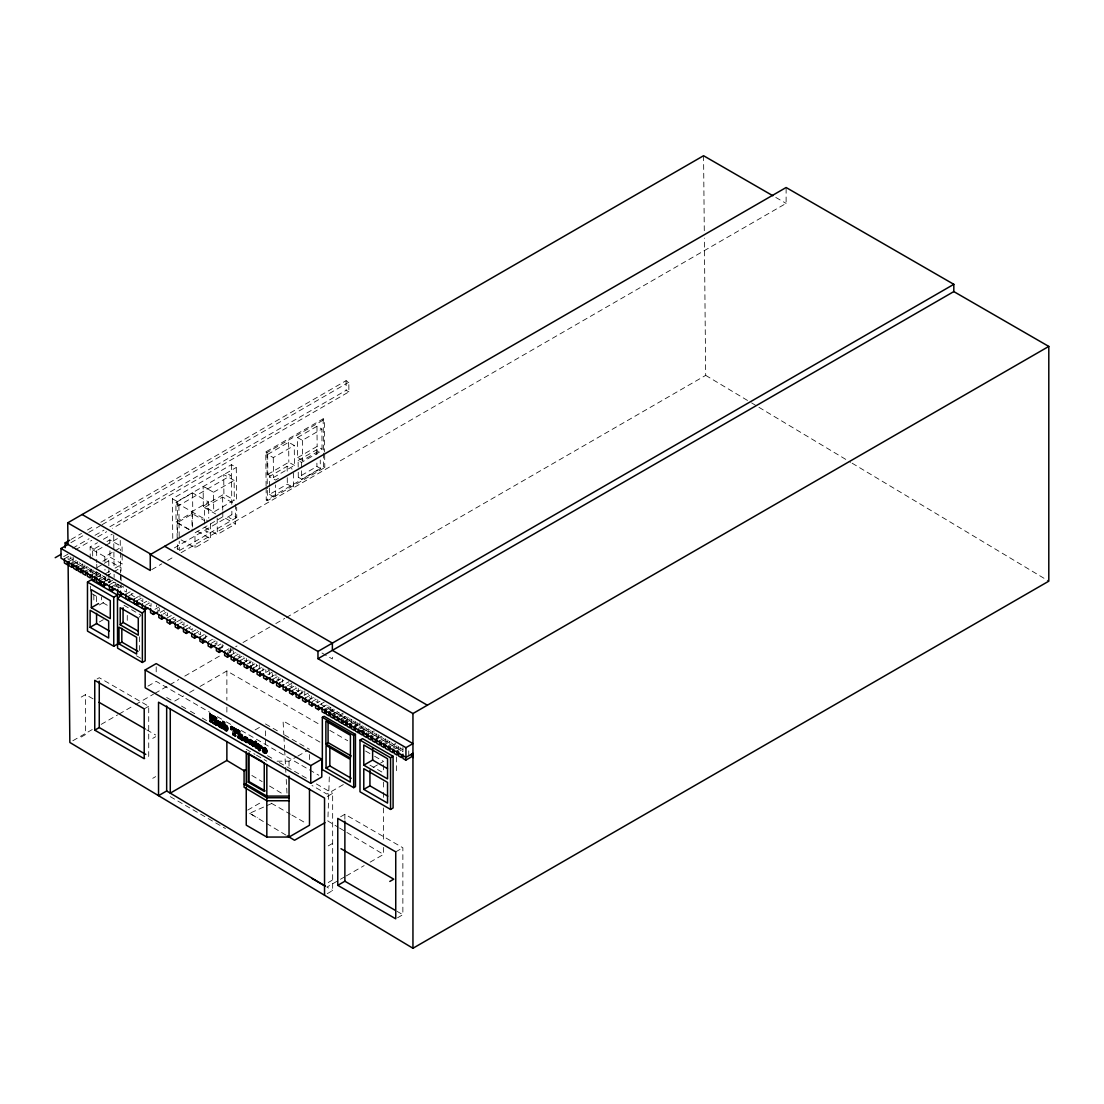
<?xml version="1.0" encoding="UTF-8"?>
<svg xmlns="http://www.w3.org/2000/svg" width="1104" height="1104" viewBox="0 0 1104 1104"><rect width="100%" height="100%" fill="white"/><g stroke="black" fill="none" stroke-linecap="round" stroke-linejoin="round"><path stroke-width="0.75" stroke-dasharray="5 3.75" d="M329.296 776.885L327.86 821.017L338.114 827.172M139.228 617.15L141.105 615.19L123.055 604.771L123.055 607.973M71.125 539.414L81.53 533.411M87.464 529.975L94.903 525.683M100.85 522.247L346.076 380.673L348.823 382.232L348.905 391.865L112.608 528.292M70.904 542.685L87.244 533.246M88.734 532.39L100.63 525.518M102.106 524.662L348.823 382.232M72.698 548.191L89.051 538.752M94.999 535.316L103.914 530.168M109.862 526.746L346.159 390.305L348.905 391.865M63.646 556.651L68.02 554.125L68.075 559.273M75.445 549.751L91.798 540.311M97.745 536.875L106.66 531.728M64.405 558.776L68.779 556.25M172.776 538.421L172.39 498.773L231.412 464.687L236.284 467.447L236.601 500.195M90.238 558.886L90.128 546.949L97.497 542.699M103.39 539.29L112.235 534.184M68.738 559.604L71.65 557.92M69 561.439L73.375 558.9M92.695 556.071L92.626 549.792L101.237 544.824M106.964 541.512L109.834 539.856L122.061 546.756L122.102 551.462M172.39 498.773L177.261 501.52L236.284 467.447M189.184 529.368L176.074 521.971L175.881 502.582L192.579 492.936L208.601 501.975L208.766 518.135M71.87 563.095L76.259 560.57M266.105 486.284L265.774 451.936L323.168 418.802L324.328 419.465L324.645 452.088M90.128 546.949L96.628 550.62L103.997 546.37M105.473 545.514L118.735 537.855M73.595 564.089L77.97 561.563M265.774 451.936L266.933 452.599L324.328 419.465M176.668 504.238L178.889 505.48L230.75 475.548L228.542 474.292M267.651 454.42L288.641 442.304L294.257 445.478L294.451 465.405L273.475 477.521L267.844 474.347L267.651 454.42L273.281 457.594L294.257 445.478M297.473 437.543L316.958 426.296L321.871 429.07L322.064 449.176L302.593 460.423L297.666 457.649L297.473 437.543L302.399 440.317L321.871 429.07M76.48 565.745L80.854 563.219M78.191 566.738L82.565 564.213M81.075 568.408L85.45 565.883M213.527 492.274L234.117 480.392L234.31 500.098L213.721 511.98L203.315 506.115L203.136 486.409L213.527 492.274L213.721 511.98M79.654 570.133L84.028 567.608L86.912 569.278L86.912 566.449M82.8 569.402L87.175 566.876M92.626 549.792L104.852 556.692L113.45 551.724M114.885 550.896L122.061 546.756M85.67 571.058L90.045 568.532M102.838 561.246L110 557.12L122.227 564.006L122.116 553.035M175.881 502.582L191.903 511.621L208.601 501.975M88.858 571.21L91.77 569.526M203.315 506.115L223.905 494.233L234.31 500.098M97.138 567.47L102.962 564.116M104.411 563.275L108.785 560.749L120.998 567.635L121.04 572.714M176.074 521.971L192.772 512.325L207.331 520.55M210.422 523.958L210.56 538.78L195.063 547.736L177.164 537.634L177.026 522.799L192.524 513.857L204.461 520.591M204.571 524.027L204.419 507.605L222.635 497.09L233.938 503.465M91.729 572.879L94.654 571.196M91.991 574.715L96.365 572.176M267.844 474.347L288.834 462.231L294.451 465.405M297.666 457.649L317.152 446.402L322.064 449.176M94.875 576.371L99.25 573.845M269.417 486.312L269.321 476.569L287.15 466.274L292.105 469.076M298.121 460.492L316.765 449.728L320.174 451.66L301.53 462.41L298.121 460.492L298.218 470.539M96.586 577.364L102.424 573.997M109.324 571.458L105.018 573.942L104.977 569.236M115.051 568.146L122.227 564.006M99.47 579.02L105.308 575.653M106.439 576.04L112.263 572.686M113.712 571.844L120.998 567.635M101.195 580.014L105.57 577.489M278.484 478.349L275.517 480.061L269.321 476.569M104.066 581.684L108.44 579.158M106.053 581.021L108.965 579.352L115.754 583.174M108.261 582.76L114.154 579.352L114.098 574.246M235.345 504.266L235.538 523.972L222.815 516.796L194.925 532.901L195.063 547.736M109.42 584.775L113.795 582.236M174.349 547.915L231.895 514.685L236.767 517.445L236.67 507.095M298.246 472.222L298.287 477.245L316.931 466.481L320.326 468.413L320.257 460.037M269.431 487.94L269.5 494.426L287.316 484.145L293.512 487.637L293.347 471.394M112.304 586.431L116.679 583.906M114.761 586.431L117.7 584.72M298.287 477.245L301.696 479.164L320.326 468.413M266.119 487.996L266.243 500.015L323.624 466.882L324.797 467.544L324.659 453.799M236.767 517.445L177.744 551.517L177.661 542.892M266.243 500.015L267.403 500.678L324.797 467.544M118.266 587.921L121.178 586.238L121.067 574.397M151.703 569.664L161.791 563.84M167.67 560.446L175.136 556.14M181.111 552.69L786.117 203.398L786.117 187.514M120.571 587.839L123.482 586.155M204.613 527.312L217.322 534.488L235.538 523.972M99.277 605.006L106.012 601.114M125.87 594.269L130.258 591.744M128.754 595.939L133.129 593.414M134.108 599.017L138.483 596.491M99.277 622.021L103.307 619.689M136.979 600.686L142.816 597.319M143.796 602.936L146.708 601.252M145.217 605.434L149.592 602.908M154.905 609.339L159.28 606.814M160.246 612.43L164.62 609.905M163.13 614.1L166.042 612.416M167.021 618.019L171.396 615.494M169.906 619.689L174.28 617.164M172.817 622.242L175.729 620.558L175.729 616.322M176.709 621.938L181.084 619.413M179.593 623.594L182.505 621.911M183.471 627.527L187.859 625.002M97.014 679.015L99.263 677.718L148.723 706.27L148.723 756.102L144.21 758.71M186.355 629.183L190.73 626.658M191.71 632.275L197.547 628.907M81.227 697.093L85.615 694.568L93.067 698.86M194.58 633.944L200.417 630.577M199.934 637.022L204.309 634.496M202.819 638.692L207.193 636.166M201.397 640.43L205.772 637.891L208.656 639.561M208.159 641.783L212.534 639.257M211.043 643.439L216.881 640.072M217.847 645.688L220.772 644.005M147.922 686.15L156.202 681.375L209.912 712.384M219.268 648.186L223.643 645.661M217.847 649.925L222.221 647.399L225.106 649.055M224.623 651.277L228.997 648.752M72.836 740.756L92.239 729.551M101.195 724.376L117.617 714.895M119.108 714.04L134.026 705.415M135.516 704.559L153.428 694.223M154.933 693.353L168.36 685.598M169.85 684.742L178.807 679.567M184.782 676.117L222.097 654.575M228.059 651.125L237.015 645.964M242.99 642.514L269.859 627.003M275.821 623.553L284.777 618.378M286.281 617.522L705.691 375.374L704.366 238.091M81.227 737.03L85.615 734.491L85.615 694.568M228.956 652.105L233.33 649.58M226.085 654.672L230.46 652.147L233.33 653.816L233.33 650.987M231.122 655.031L235.497 652.505M233.993 656.701L238.367 654.161M144.21 708.878L148.723 706.27M237.608 658.784L243.446 655.417M240.493 660.44L244.867 657.915M174.736 701.054L183.678 695.893M189.64 692.456L194.111 689.876M200.059 686.44L226.872 670.956L320.864 725.218M244.108 662.538L248.483 659.999M246.992 664.194L252.83 660.827M250.608 666.278L254.983 663.752M253.478 667.948L257.867 665.422M257.094 670.031L261.482 667.506M259.978 671.701L264.353 669.162M266.519 672.101L269.431 670.418L267.016 669.024M152.738 738.383L155.664 736.699M267.941 674.599L272.315 672.074M270.094 677.539L274.468 675.013M272.978 679.195L278.815 675.827M276.593 681.278L280.968 678.753M279.464 682.948L283.852 680.423M286.005 683.348L288.917 681.665M287.426 685.86L291.801 683.335M289.579 688.786L293.954 686.26M292.463 690.442L296.838 687.916M297.542 691.697L300.454 690.014M152.738 778.32L155.664 776.623M298.963 694.195L303.338 691.67M297.542 695.934L301.916 693.409L304.787 695.065L304.787 690.828M304.028 695.437L308.402 692.912M305.449 697.949L309.824 695.423M255.121 729.923L261.027 726.501M309.065 700.033L314.902 696.665M311.949 701.702L316.324 699.177M317.027 702.944L319.939 701.261M319.898 704.614L324.286 702.075L324.286 706.325L321.402 704.656L321.402 700.419M322.064 707.54L326.439 705.014M324.935 709.196L329.323 706.67M326.218 709.941L330.607 707.416M329.102 711.611L333.477 709.072M330.386 712.342L334.76 709.817M330.565 715.006L334.94 712.48L334.94 709.651M333.27 714.012L339.107 710.645L339.107 714.881L336.223 713.212L336.223 710.383M334.553 714.743L338.928 712.218M338.887 715.571L343.275 713.046L343.275 717.283L340.391 715.613L340.391 711.376M338.721 717.158L343.096 714.633M341.591 718.814L345.98 716.289M342.875 719.56L347.263 717.034M344.517 721.367L347.429 719.684L347.429 716.855M345.759 721.216L350.134 718.69M347.042 721.961L351.417 719.435M349.927 723.631L354.301 721.105M351.21 724.362L355.585 721.837M277.076 761.167L289.041 761.167L296.341 756.944M297.804 756.102L308.03 750.196M354.094 726.032L358.469 723.506M352.673 727.757L357.047 725.231L359.932 726.901L359.932 722.665M355.378 726.777L359.752 724.238M358.248 728.433L362.636 725.908M359.545 729.178L363.92 726.653M361.174 730.986L364.085 729.302L364.085 726.473M362.416 730.834L366.79 728.309M363.699 731.579L368.074 729.054M368.046 732.394L370.958 730.71M368.06 734.091L372.434 731.566M370.944 735.761L376.781 732.394M372.421 736.616L376.795 734.091M247.724 810.088L262.504 801.545M376.754 737.431L379.679 735.747M373.883 740.011L378.258 737.486L381.142 739.142L381.142 736.313M376.781 739.128L381.156 736.603M379.652 740.798L384.04 738.259M381.128 741.64L386.966 738.272M385.475 742.468L388.387 740.784M385.489 744.165L389.864 741.64M388.373 745.821L392.748 743.296M389.85 746.677L394.225 744.151M392.734 748.333L398.572 744.965L398.572 749.202L395.687 747.546L395.687 743.309M394.211 749.188L398.585 746.663M397.095 750.858L401.47 748.333M400.021 750.872L402.946 749.188M343.303 784.613L326.922 794.08L312.004 785.468M373.097 767.418L379.058 763.968M380.549 763.112L383.53 761.401L373.083 755.371M327.253 796.467L332.663 793.348L332.663 890.542L327.253 893.674M340.612 816.753L344.876 814.283L402.863 847.762L402.863 914.705L397.164 917.99M328.247 845.899L332.18 843.622L335.119 845.319M328.247 882.524L332.18 880.247M344.793 876.769L326.922 887.092L332.663 890.542M346.283 875.914L364.154 865.591M370.116 862.155L383.53 854.413L383.53 844.077M395.743 851.86L402.863 847.762M285.853 835.038L249.628 813.303L273.074 802.87M269.5 494.426L275.696 497.918L275.558 484.932M234.117 480.392L223.712 474.527L223.905 494.233M205.551 487.568L207.773 488.81M228.956 517.486L231.178 518.728M204.419 507.605L215.722 513.981M197.147 531.203L210.56 538.78M177.026 522.799L188.95 529.534M177.109 548.495L179.317 549.737L179.234 541.236M117.107 583.933L121.178 586.238M91.867 593.704L97.069 596.643M249.628 813.303L257.329 817.664M319.925 742.095L283.066 720.898L283.811 734.657M775.795 197.437L786.117 203.398M321.982 653.002L332.373 658.991L332.373 654.686M74.837 562.309L77.708 563.965L77.708 561.136M134.591 596.809L131.707 595.139L131.707 592.31M172.859 618.889L175.729 620.558M189.308 628.397L192.193 630.053L192.193 625.816M334.94 712.48L332.056 710.81L332.056 707.981M347.429 719.684L344.558 718.028L344.558 715.199M364.085 729.302L361.215 727.646L361.215 724.817M329.82 730.393L347.719 740.729M365.617 751.065L371.593 754.501M107.254 605.254L101.416 601.901L101.416 596.974M369.937 765.141L384.785 773.711M265.471 723.948L278.677 731.566M284.542 734.96L309.493 749.354M136.441 655.762L140.815 658.301M217.364 716.689L224.83 720.995M226.32 721.864L230.791 724.445M241.238 730.475L318.808 775.256M166.663 697.507L171.106 700.074M181.484 706.063L188.894 710.341M190.385 711.197L194.828 713.764M202.239 718.042L206.683 720.608M267.458 755.688L273.378 759.11M279.312 762.533L308.954 779.645M316.365 783.937L332.663 793.348M246.247 749.285L255.065 754.377M256.528 755.219L266.823 761.167M146.708 729.827L155.636 734.988M271.336 803.229L290.407 814.241M291.884 815.083L306.553 823.556M396.916 911.269L402.863 914.705M170.264 796.66L225.464 828.524M705.691 375.374L750.058 401.98M751.548 402.863L757.454 406.424M758.931 407.307L850.632 462.3M852.109 463.183L1048.8 581.159M251.864 775.45L262.159 781.618M269.514 786.02L281.272 793.072M339.577 828.055L345.442 831.56M346.904 832.444L383.53 854.413M283.907 736.382L284.556 748.429M284.653 750.14L285.481 765.638M285.577 767.349L285.853 772.51M286.226 779.396L286.971 793.169M703.565 155.733L704.297 231.233M346.076 380.673L346.159 390.305M323.168 418.802L323.486 451.426M323.5 453.151L323.624 466.882M316.958 426.296L317.152 446.402M316.765 449.728L316.807 454.765M316.889 463.128L316.931 466.481M302.399 440.317L302.593 460.423M301.53 462.41L301.599 469.117M301.613 470.787L301.696 479.164M288.641 442.304L288.834 462.231M287.15 466.274L287.192 471.146M287.261 477.646L287.316 484.145M273.281 457.594L273.475 477.521M266.933 452.599L267.292 488.658M267.306 490.369L267.403 500.678M231.412 464.687L231.799 504.349M231.854 511.235L231.895 514.685M222.635 497.09L222.76 510.227M222.773 511.87L222.815 516.796M217.171 518.066L217.322 534.488M192.579 492.936L192.772 512.325M192.524 513.857L192.648 527.036M191.903 511.621L192.096 531.01M178.889 505.48L179.221 539.525M177.261 501.52L177.592 535.992M120.239 540.422L120.336 550.648M120.35 552.345L120.557 572.797M120.571 574.508L120.64 581.311M113.726 535.04L113.864 550.385M113.891 552.083L114.029 567.428M109.834 539.856L109.862 543.002M109.945 550.841L110 557.12M108.785 560.749L108.896 572.59M108.91 574.273L108.965 579.352M104.852 556.692L104.908 562.957M105.018 580.262L104.977 576.881L92.764 569.995L92.805 573.376M96.628 550.62L96.738 562.557M96.752 564.254L96.821 571.072M96.835 572.783L96.876 576.191M90.335 569.112L90.376 572.521M90.5 586.155L90.556 591.261M408.756 750.858L408.756 755.095M402.932 747.491L402.932 751.727L400.048 750.058L400.048 747.242M396.391 756.971L396.391 773.794M394.211 743.861L394.211 746.69L391.327 745.034L391.327 742.205M389.85 741.35L389.85 744.179M386.966 739.694L386.966 742.509M385.489 738.838L385.489 741.653L382.619 739.997L382.619 737.168M383.53 764.837L383.53 773.449M383.53 782.06L383.53 790.671M383.53 792.396L383.53 797.571M383.53 807.907L383.53 842.352M378.258 734.657L378.258 737.486M376.781 733.801L376.781 736.63L373.897 734.96L373.897 730.724M372.421 731.29L372.421 734.119L369.536 732.449L369.536 729.62M368.253 728.888L368.253 731.704L365.369 730.048L365.369 727.219M357.047 722.416L357.047 725.231M355.764 721.671L355.764 724.5L352.88 722.83L352.88 720.001M351.596 719.27L351.596 722.085L348.712 720.429L348.712 717.6M344.876 814.283L344.876 819.43M330.772 707.25L330.772 710.065L327.902 708.409L327.902 705.58M317.786 699.743L317.786 702.572L314.902 700.902L314.902 698.073M311.287 695.989L311.287 698.818L308.402 697.148L308.402 694.333M309.493 754.529L309.493 761.429M301.916 690.58L301.916 693.409M298.301 688.496L298.301 691.311L295.417 689.655L295.417 686.826M291.801 684.742L291.801 687.571L288.917 685.901L288.917 683.072M289.041 761.167L289.041 767.818M282.431 679.333L282.431 682.148M278.815 677.235L278.815 680.064L275.931 678.408L275.931 674.158M272.315 673.495L272.315 676.31M269.431 671.825L269.431 674.654M265.816 669.742L265.816 672.571M265.471 730.848L265.471 737.748M265.471 739.473L265.471 744.634M262.931 668.072L262.931 670.901M259.316 664.58L259.316 668.817L256.445 667.147L256.445 664.332M252.83 662.234L252.83 665.063M249.946 660.578L249.946 663.407M246.33 658.495L246.33 661.31L243.446 659.654L243.446 656.825M239.83 654.741L239.83 657.57L236.946 655.9L236.946 653.071M230.46 647.91L230.46 652.147M226.872 670.956L226.872 700.212M226.872 707.098L226.872 713.984M222.221 644.57L222.221 647.399M216.881 641.479L216.881 644.308L213.997 642.652L213.997 639.823M205.772 635.076L205.772 637.891M200.417 631.985L200.417 634.814L197.547 633.144L197.547 630.315M183.968 622.477L183.968 625.306L181.084 623.65L181.084 620.821M167.504 612.982L167.504 615.811L164.62 614.141L164.62 611.312M159.28 608.235L159.28 611.05L156.395 609.394L156.395 605.158M156.202 666.844L156.202 673.302M151.055 603.474L151.055 606.303L148.171 604.647L148.171 601.818M142.816 598.727L142.816 601.556L139.946 599.886L139.946 595.649M139.449 636.746L139.449 652.257M127.264 615.383L127.264 622.187M126.367 589.232L126.367 592.048L123.482 590.392L123.482 587.563M118.128 584.471L118.128 587.3L115.258 585.644L115.258 582.815M109.903 579.724L109.903 582.553L107.019 580.883L107.019 578.068M105.308 577.075L105.308 579.89L102.424 578.234L102.424 575.405M100.712 574.411L100.712 577.24L97.828 575.584L97.828 572.755M96.572 596.712L96.572 601.639M96.103 571.762L96.103 574.591L93.233 572.921L93.233 570.092M93.84 595.001L93.84 603.212M91.508 569.098L91.508 571.927L88.624 570.271L88.624 567.442M84.028 564.793L84.028 567.608M82.317 563.799L82.317 566.614L79.433 564.958L79.433 562.129M73.112 557.065L73.112 561.315L70.228 559.645L70.228 556.816M208.187 532.004L205.965 530.748L205.979 531.824L208.201 533.066L208.187 532.004"/><path stroke-width="1.5" d="M257.053 744.482L256.018 743.779L257.053 744.482L257.37 743.668L256.018 743.213L256.307 741.598L256.307 743.047M226.555 729.302C227.217 723.769 222.277 727.274 226.044 729.772M234.724 729.482L235.456 736.078L234.724 729.482L237.112 732.973L237.401 729.965L231.371 726.473L231.081 729.482L232.378 728.033M231.592 729.813L232.213 728.143M261.8 747.891L260.061 745.669M249.311 739.873C249.325 740.66 254.845 742.316 249.2 741.805M260.047 746.276L261.758 747.974M244.978 738.645L245.102 738.038A1.449 0.842 60 0 1 246.095 737.817L247.103 739.873L246.371 737.651A1.449 0.842 60 0 0 245.392 737.886L244.978 738.645L247.103 739.873M263.608 749.395L263.732 748.802A1.449 0.842 60 0 1 264.712 748.567L265.733 750.623L265.001 748.402A1.449 0.842 60 0 0 264.008 748.636L263.608 749.395L265.733 750.623M252.029 742.343L249.49 741.653L248.814 743.171L253.699 746.111L252.775 742.399A1.697 0.98 60 0 0 252.236 741.198L249.49 739.666L249.559 741.226L250.373 741.032L249.959 740.066M256.018 743.779C258.709 750.899 253.823 748.484 254.914 743.144L254.224 742.302L256.307 741.598M256.625 747.684L256.984 746.718M238.657 736.837L238.009 730.061L238.657 736.837L237.719 737.389L240.051 738.728L239.803 735.374M258.626 748.36C256.597 733.829 259.316 761.029 260.02 746.373M210.436 720.664L209.995 714.136L210.436 720.664L209.719 721.216L212.699 722.609L211.94 718.897L212.423 722.775M235.456 736.078L232.765 734.519L233.482 728.764L232.282 728.157M215.956 718.373C215.487 726.529 216.605 727.55 216.315 718.359C210.353 710.852 217.378 725.797 213.914 716.399M214.673 719.794L211.94 718.221L211.706 716.248L211.664 718.373L214.397 719.96M211.664 719.063L214.397 720.636L214.631 722.941L214.673 720.47L211.94 718.897M222.622 721.505L224.429 722.54L224.429 725.466L224.705 722.375L222.622 721.505L223.312 729.068L224.498 728.571M249.145 741.86L249.821 744.11L252.167 744.524M247.738 742.316L247.958 741.847M248.234 741.681C246.151 744.8 241.983 738.645 244.743 736.892L247.241 737.789L248.386 740.784L244.964 739.128L248.386 740.784M263.87 749.713C267.347 754.267 266.299 754.681 262.973 750.499C261.745 748.25 264.339 746.414 265.871 748.54C271.032 755.647 257.563 746.166 267.016 751.534M266.851 752.445C259.261 756.088 263.621 740.563 266.726 751.7M247.738 741.281L245.875 741.612L244.964 739.128M266.354 752.045L264.491 752.362L263.58 749.878M261.676 748.084C263.566 745.724 259.04 745.78 259.495 745.214L257.701 744.179M142.361 613.148L145.19 610.001L120.391 595.677L117.562 598.837L142.361 613.148L142.361 662.455L145.19 660.827L145.19 610.001M220.841 726.363C216.839 728.543 218.564 719.463 216.95 721.188C217.681 724.61 218.275 727.012 220.841 727.315L222.566 728.309L221.932 723.203L220.138 722.168L220.552 725.618M251.574 744.331L252.043 742.702L250.153 742.481L251.574 744.248M252.043 743.999C249.67 745.559 248.842 741.019 252.043 742.702M120.226 624.795L120.226 607.697L138.276 618.13L138.276 635.214L120.226 624.795L123.055 622.394L123.055 607.973M225.009 725.742C223.132 726.68 225.092 731.593 226.844 729.151L226.486 726.584L224.733 725.908M220.621 725.825L219.047 725.921L218.73 721.685L216.95 720.664M253.064 745.738L253.561 744.745M224.429 725.466C229.163 723.52 228.666 735.016 224.636 728.985M237.733 730.227L239.513 731.262L239.513 734.629C243.501 732.752 242.314 738.604 243.501 740.398C238.409 741.184 243.846 734.698 239.761 735.195M118.997 643.88L118.997 627.155L136.62 637.325L136.62 654.051L118.997 643.88L121.826 642.086L121.826 628.286M413.117 757.606L413.117 753.37L405.941 757.316L61.01 558.182L61.01 548.495L405.941 747.643L412.951 743.599L68.02 544.451L67.717 522.841L703.565 155.733L772.841 195.725M65.219 547.667L65.177 542.851L69.635 540.27M61.01 548.495L68.02 544.451L65.177 542.851M55.2 557.699L61.037 554.332M69 561.439L69 565.676L71.87 567.332L74.796 565.648M73.595 564.089L73.595 568.325L76.48 569.995L79.391 568.312M78.191 566.738L78.191 570.975L81.075 572.645L83.987 570.961M117.466 644.101L113.74 646.254L87.478 631.102L87.478 582.056L91.218 579.904L117.466 595.056L117.562 648.131L142.361 662.455M96.586 577.364L96.586 581.601L99.47 583.271L102.382 581.587M67.717 522.841L150.268 570.492L150.268 554.608L786.117 187.514L953.815 284.321L953.815 291.58L317.966 658.688L317.966 651.429L953.815 284.321M101.195 581.435L101.195 584.264L104.066 585.92L106.991 584.237M109.42 586.183L109.42 589.012L112.304 590.668L115.216 588.984M91.342 607.711L110.29 618.64L110.29 600.604L91.342 589.66L91.342 607.711L98.546 603.557M87.478 582.056L113.74 597.209L117.466 595.056M117.645 589.522L117.645 593.759L120.529 595.429L123.441 593.731M125.87 594.269L125.87 598.506L128.754 600.176L131.68 598.492M90.114 627.307L108.675 638.029L108.675 621.014L90.114 610.291L90.114 627.307L96.572 623.581L109.42 630.991M134.108 599.017L134.108 603.267L136.979 604.923L139.904 603.239M142.333 603.778L142.333 608.014L145.217 609.67L148.129 607.987M150.558 608.525L150.558 612.761L153.442 614.431L157.817 611.892M158.797 614.693L158.797 617.509L161.667 619.178L164.593 617.495M167.021 619.441L167.021 622.27L169.906 623.926L172.817 622.242M175.246 622.78L175.246 627.017L178.13 628.673L181.042 626.989M183.471 627.527L183.471 631.764L186.355 633.434L189.281 631.75M191.71 633.696L191.71 636.511L194.58 638.181L197.506 636.497M145.162 669.976L156.202 663.601L321.788 759.207L321.788 776.981L310.762 783.357L145.162 687.751L145.162 669.976L310.762 765.583L321.788 759.207M199.934 637.022L199.934 641.272L202.819 642.928L205.73 641.245M208.159 643.19L208.159 646.019L211.043 647.675L215.418 645.15M216.384 647.938L216.384 650.767L219.268 652.436L222.194 650.753M94.751 730.158L144.21 758.71L144.21 708.878L94.751 680.326L94.751 730.158L99.263 727.55L145.811 754.418M224.623 651.277L224.623 655.514L227.507 657.184L230.419 655.5M231.122 655.031L231.122 659.267L233.993 660.937L236.918 659.254M237.608 660.192L237.608 663.021L240.493 664.677L243.404 662.993M244.108 662.538L244.108 666.775L246.992 668.431L251.367 665.905M250.608 666.278L250.608 670.514L253.478 672.184L256.404 670.501M257.094 670.031L257.094 674.268L259.978 675.938L262.904 674.254M263.594 673.785L263.594 678.022L266.478 679.691L269.39 677.994M209.719 714.302L212.699 715.709L211.858 716.192M270.094 678.946L270.094 681.775L272.978 683.431L275.89 681.748M209.719 721.216L212.699 722.609M213.638 716.565L216.632 717.973M215.666 718.538L216.632 718.525M216.356 725.052L213.638 723.479L214.493 722.996M213.638 723.479L216.632 724.886M218.73 721.685L219.972 726.101L220.841 725.466L220.138 722.168M276.593 681.278L276.593 685.529L279.464 687.185L283.852 684.659M222.622 722.03L222.898 721.34M219.862 722.333L221.932 723.203M223.27 722.637L222.898 721.864M220.552 726.529L220.841 727.315M222.566 728.309L221.973 727.205M283.079 685.032L283.079 689.269L285.964 690.938L288.889 689.255M231.081 729.482L231.371 726.473M233.482 728.764L232.088 728.185M289.579 688.786L289.579 693.022L292.463 694.692L295.375 693.008M231.081 726.639L237.401 729.965M232.765 733.981L233.593 734.022M232.765 734.519L235.732 735.913M236.615 732.711L237.401 732.808M239.513 731.262L239.513 734.629M296.079 692.539L296.079 696.776L298.963 698.432L301.875 696.748M237.719 736.851L238.519 736.892M241.114 735.278L241.707 738.41L240.879 738.673M237.719 737.389L240.341 738.576M241.39 735.126L239.513 735.54L239.941 737.707M240.051 738.728L240.341 738.038M240.879 739.211L243.501 740.398M302.565 697.7L302.565 700.529L305.449 702.185L308.375 700.502M243.225 740.563L242.852 739.252M309.065 700.033L309.065 704.269L311.949 705.939L314.861 704.255M166.663 705.994L166.663 790.975L158.534 795.667L158.534 702.199L324.535 798.04L324.535 895.234M254.224 742.744L255.203 742.978C252.857 744.579 257.77 750.099 256.694 746.884M226.872 741.515L226.872 760.449L170.264 793.141L170.264 708.796M252.871 745.531L253.064 742.233A1.697 0.98 60 0 0 252.512 741.032L250.373 739.556L249.118 739.859M315.565 705.194L315.565 708.023L318.449 709.693L321.361 708.009M259.495 745.214L259.771 745.945M256.114 747.394L256.307 743.627M257.701 748.388L258.502 748.415M257.701 748.912L260.572 750.251M260.958 746.801C261.137 744.565 257.963 748.94 260.282 750.416M322.34 717.31L324.093 716.303L355.447 734.395L355.447 786.641L353.694 787.649L322.34 769.557L322.34 717.31L353.694 735.416L355.447 734.395M338.721 718.566L338.721 721.395L341.591 723.051L344.517 721.367M262.793 761.843L248.221 753.425L248.221 782.143L249.076 781.646L265.112 790.892M325.873 743.917L350.423 758.089L350.423 735.278L325.873 721.105L325.873 743.917L328.081 742.633L351.182 755.978M355.378 726.777L355.378 731.014L358.248 732.67L361.174 730.986M359.987 740.094L362.526 738.631L393.093 756.268L393.093 807.962L390.554 809.425L359.987 791.775L359.987 740.094L390.554 757.744L393.093 756.268M317.966 658.688L412.951 713.529L1048.8 346.421L1048.8 581.159L412.951 948.267L69.842 742.468L68.117 564.406M326.066 768.108L350.272 782.087L350.272 759.386L326.066 745.407L326.066 768.108L329.834 765.928L351.196 778.265M363.782 765.182L387.545 778.9L387.545 758.71L363.782 744.993L363.782 765.182L372.628 760.076L387.476 768.646M402.932 754.225L402.932 758.462L405.803 760.132L411.64 756.751L411.64 753.935M363.782 789.388L387.545 803.105L387.545 782.405L363.782 768.688L363.782 789.388L369.937 785.841L387.752 796.122M246.247 787.235L246.247 825.171L266.823 837.053L289.041 837.053L309.493 825.254L309.493 789.029M324.962 822.701L294.547 840.254L287.302 835.907M337.769 885.339L395.743 918.818L395.743 851.86L337.769 818.395L337.769 885.339L344.876 881.227L395.425 910.414M389.809 881.434L393.755 879.17L340.984 848.7M210.671 720.664L209.719 720.677M245.047 736.782C242.797 738.272 245.088 742.73 247.655 742.454M211.706 716.248L212.699 716.248M214.631 722.941L213.638 722.941M261.952 747.919L260.696 747.38L261.482 746.732M239.858 734.422L242.204 735.471L242.563 739.418M224.636 725.314C229.646 725.259 227.369 734.988 224.209 728.737M246.247 769.971L244.081 769.971L244.081 787.235L266.823 800.759L289.041 800.759M289.041 796.094L266.823 796.094L246.247 784.213L244.081 784.213L266.823 797.75L289.041 797.75M249.683 740.232L251.243 740.881L251.753 742.495M245.143 736.934L247.31 738.355L248.11 740.936M254.224 742.302L255.59 741.239M246.868 741.819L245.24 738.962M255.3 741.405L256.018 741.75M953.815 291.58L1048.8 346.421M164.675 546.287L332.373 643.108L332.373 650.366L427.372 705.208M82.138 514.519L151.414 554.512M150.268 554.608L317.966 651.429M123.055 622.394L138.331 631.212M121.826 642.086L137.972 651.415M238.009 730.061L239.803 731.096M209.995 714.136L212.699 715.709M235 729.316L236.891 732.545M217.24 720.498L219.006 721.519M257.977 744.027L259.771 745.062M256.018 743.213L257.094 743.834M245.267 738.479L247.393 739.708M263.884 749.23L266.009 750.458M220.552 727.481L222.29 728.474M248.221 782.143L264.256 791.389L264.256 762.685M99.029 702.31L145.217 728.971M312.004 878.48L325.432 886.236M226.872 760.449L244.522 771.034M166.663 790.975L325.445 886.208M251.891 744.689L253.133 746.29L253.658 745.131M221.697 727.37L221.656 723.368M412.951 713.529L412.951 948.267M405.941 747.643L405.941 757.316M405.803 757.303L405.803 760.132M401.442 754.791L401.442 757.606L398.572 755.95L398.572 751.714M397.095 750.858L397.095 755.095L394.211 753.425L394.211 750.61M392.734 749.754L392.734 752.583L389.85 750.913L389.85 746.677M390.554 757.744L390.554 809.425M388.373 747.242L388.373 750.058L385.489 748.402L385.489 744.165M384.013 743.309L384.013 747.546L381.128 745.876L381.128 743.061M379.652 740.798L379.652 745.034L376.781 743.365L376.781 739.128M375.305 739.694L375.305 742.509L372.421 740.853L372.421 736.616M372.628 748.305L372.628 760.076M370.944 735.761L370.944 739.997L368.06 738.341L368.06 734.091M369.937 770.316L369.937 785.841M366.583 733.249L366.583 737.486L363.699 735.816L363.699 731.579M362.416 730.834L362.416 735.071L359.545 733.415L359.545 730.586M358.248 729.841L358.248 732.67M354.094 727.439L354.094 730.268L351.21 728.612L351.21 724.362M353.694 735.416L353.694 787.649M349.927 723.631L349.927 727.867L347.042 726.197L347.042 721.961M345.759 721.216L345.759 725.466L342.875 723.796L342.875 720.967M344.876 821.155L344.876 881.227M341.591 718.814L341.591 723.051M337.438 716.413L337.438 720.65L334.553 718.994L334.553 714.743M333.27 715.42L333.27 718.249L330.386 716.579L330.386 712.342M329.834 746.47L329.834 765.928M329.102 711.611L329.102 715.847L326.218 714.178L326.218 709.941M328.081 721.464L328.081 742.633M324.935 709.196L324.935 713.432L322.064 711.776L322.064 707.54M318.449 705.456L318.449 709.693M311.949 703.11L311.949 705.939M310.762 765.583L310.762 783.357M305.449 697.949L305.449 702.185M298.963 695.617L298.963 698.432M292.463 690.442L292.463 694.692M289.041 776.14L289.041 837.053M285.964 686.702L285.964 690.938M279.464 682.948L279.464 687.185M272.978 679.195L272.978 683.431M266.823 764.492L266.823 837.053M266.478 676.862L266.478 679.691M259.978 671.701L259.978 675.938M253.478 667.948L253.478 672.184M251.767 742.868L251.767 744.165M249.076 752.942L249.076 781.646M246.992 665.602L246.992 668.431M246.247 751.672L246.247 784.213M240.493 660.44L240.493 664.677M237.112 730.13L237.112 732.973M233.993 658.108L233.993 660.937M227.507 652.947L227.507 657.184M219.268 648.186L219.268 652.436M211.043 644.86L211.043 647.675M202.819 640.099L202.819 642.928M194.58 633.944L194.58 638.181M186.355 629.183L186.355 633.434M178.13 624.436L178.13 628.673M169.906 619.689L169.906 623.926M161.667 614.942L161.667 619.178M153.442 611.602L153.442 614.431M145.217 606.855L145.217 609.67M136.979 600.686L136.979 604.923M128.754 597.347L128.754 600.176M120.529 591.178L120.529 595.429M113.74 597.209L113.74 646.254M112.304 586.431L112.304 590.668M104.066 581.684L104.066 585.92M99.47 579.02L99.47 583.271M99.263 681.154L99.263 727.55M96.572 613.369L96.572 623.581M94.875 576.371L94.875 580.607L91.991 578.951L91.991 574.715M90.28 575.129L90.28 577.958L87.395 576.288L87.395 572.051M85.67 571.058L85.67 575.294L82.8 573.638L82.8 570.809M81.075 568.408L81.075 572.645M76.48 565.745L76.48 569.995M71.87 563.095L71.87 567.332M67.275 561.853L67.275 564.682L64.405 563.012L64.405 558.776"/></g></svg>
